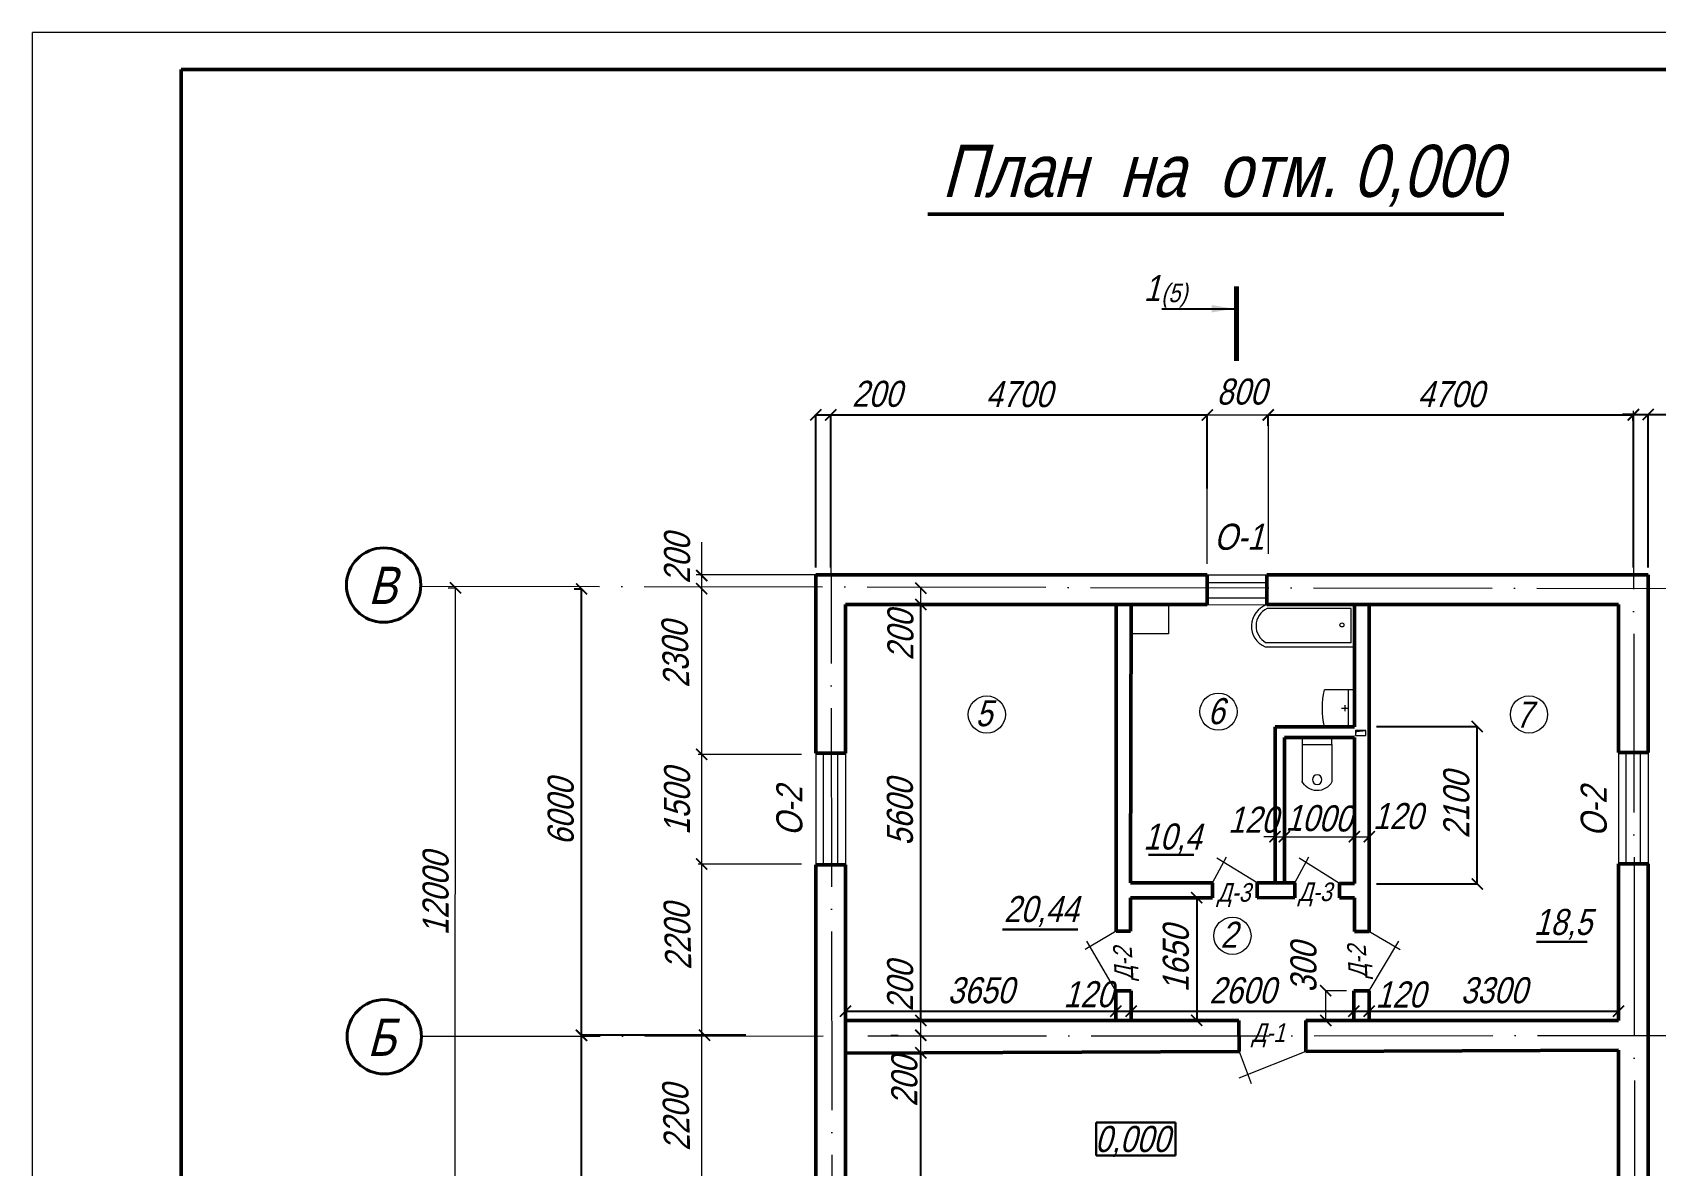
# Model space of a CAD drawing. Header units: millimetres. Extents: x -1570823 to -1042875, y 1331607 to 1425447.
# Drawn here: x -1370172 to -1348355, y 1400809 to 1416039 of the extents above; entities that cross this region are included whole.
import ezdxf

# ---------------------------------------------------------------- set-up
doc = ezdxf.new("R2010")
doc.units = ezdxf.units.MM
doc.linetypes.add('ACAD_ISO04W100', pattern=[30, 24, -3, 0, -3])
for name, color, linetype, lineweight in [('оси', 170, 'ACAD_ISO04W100', 15), ('Пр', 7, 'Continuous', 60), ('проект', 7, 'Continuous', 50), ('Разм.', 7, 'Continuous', 15), ('размер', 7, 'Continuous', 15), ('тонкая', 7, 'Continuous', 15)]:
    doc.layers.add(name, color=color, linetype=linetype, lineweight=lineweight)
doc.layers.add('разм', color=7, linetype='Continuous')
doc.styles.get("Standard").update_dxf_attribs({"font": 'ARIALN.TTF', "oblique": 15, "height": 350})
doc.dimstyles.new('100', dxfattribs={"dimtxt": 350, "dimasz": 150, "dimexe": 1.25, "dimexo": 100, "dimgap": 100, "dimtad": 1, "dimdec": 0, "dimrnd": 5, "dimtxsty": 'Standard', "dimblk": 'ARCHTICK', "dimcen": 250, "dimaunit": 1, "dimadec": 1, "dimazin": 0, "dimtfac": 1, "dimtdec": 0, "dimtmove": 0, "dimatfit": 3, "dimldrblk": 'NONE', "dimfxl": 1, "dimarcsym": 0})

# ---------------------------------------------------------------- blocks, each defined once
blk = doc.blocks.new('умывальник')
at = {"layer": 'размер'}
for p, q in [((-251, 402), (-251, 2)), ((249, 2), (249, 402)), ((-251, 86), (249, 86)), ((-251, 2), (249, 2)), ((-42, 131), (42, 131)), ((-1, 174), (-1, 86))]:
    blk.add_line(p, q, dxfattribs=at)
blk.add_arc((-4, -645), 1077, 76.4434, 103.0395, dxfattribs=at)
blk = doc.blocks.new('унитаз')
at = {"layer": 'размер'}
for p, q in [((-201, 99), (-201, 599)), ((199, 99), (199, 599)), ((-201, 1), (-201, 102)), ((-201, 100), (198, 100)), ((198, 1), (-201, 1)), ((198, 100), (198, 1))]:
    blk.add_line(p, q, dxfattribs=at)
blk.add_circle((0, 570), 64.6, dxfattribs=at)
blk.add_arc((-1, 489), 228, 28.7911, 153.6761, dxfattribs=at)
blk = doc.blocks.new('_ArchTick')
at = {"color": 0, "linetype": 'ByBlock', "lineweight": 0, "const_width": 0.15}
blk.add_lwpolyline([(-0.5, -0.5), (0.5, 0.5)], dxfattribs=at)
blk = doc.blocks.new('*D13')
at = {"layer": 'проект', "color": 0, "lineweight": -2, "ltscale": 25, "transparency": 16777216}
for p, q in [((-1359243, 1402885), (-1355609, 1402885)), ((-1359243, 1402785), (-1359243, 1402884)), ((-1355609, 1402785), (-1355609, 1402884))]:
    blk.add_line(p, q, dxfattribs=at)
at = {"layer": 'проект', "color": 0, "lineweight": -2, "ltscale": 25, "transparency": 16777216, "xscale": 150, "yscale": 150, "zscale": 150, "rotation": 180}
blk.add_blockref('_ArchTick', (-1359243, 1402885), dxfattribs=at)
at = {"layer": 'проект', "color": 0, "lineweight": -2, "ltscale": 25, "transparency": 16777216, "xscale": 150, "yscale": 150, "zscale": 150}
blk.add_blockref('_ArchTick', (-1355609, 1402885), dxfattribs=at)
at = {"layer": 'проект', "color": 0, "lineweight": 5, "ltscale": 25, "transparency": 16777216, "insert": (-1357426, 1403163), "char_height": 350, "attachment_point": 5}
blk.add_mtext('3650', dxfattribs=at)
blk = doc.blocks.new('_None')
blk = doc.blocks.new('*D14')
at = {"layer": 'проект', "color": 0, "lineweight": -2, "ltscale": 25, "transparency": 16777216}
for p, q in [((-1355405, 1402984), (-1355405, 1402885)), ((-1355405, 1402884), (-1352409, 1402884)), ((-1352409, 1402984), (-1352409, 1402885))]:
    blk.add_line(p, q, dxfattribs=at)
at = {"layer": 'проект', "color": 0, "lineweight": -2, "ltscale": 25, "transparency": 16777216, "xscale": 150, "yscale": 150, "zscale": 150, "rotation": 180}
blk.add_blockref('_ArchTick', (-1355405, 1402884), dxfattribs=at)
at = {"layer": 'проект', "color": 0, "lineweight": -2, "ltscale": 25, "transparency": 16777216, "xscale": 150, "yscale": 150, "zscale": 150}
blk.add_blockref('_ArchTick', (-1352409, 1402884), dxfattribs=at)
at = {"layer": 'проект', "color": 0, "lineweight": 5, "ltscale": 25, "transparency": 16777216, "insert": (-1353907, 1403162), "char_height": 350, "attachment_point": 5}
blk.add_mtext('2600', dxfattribs=at)
blk = doc.blocks.new('*D15')
at = {"layer": 'проект', "color": 0, "lineweight": -2, "ltscale": 25, "transparency": 16777216}
for p, q in [((-1352204, 1402884), (-1348853, 1402884)), ((-1352204, 1402785), (-1352204, 1402883)), ((-1348853, 1402784), (-1348853, 1402883))]:
    blk.add_line(p, q, dxfattribs=at)
at = {"layer": 'проект', "color": 0, "lineweight": -2, "ltscale": 25, "transparency": 16777216, "xscale": 150, "yscale": 150, "zscale": 150, "rotation": 180}
blk.add_blockref('_ArchTick', (-1352204, 1402884), dxfattribs=at)
at = {"layer": 'проект', "color": 0, "lineweight": -2, "ltscale": 25, "transparency": 16777216, "xscale": 150, "yscale": 150, "zscale": 150}
blk.add_blockref('_ArchTick', (-1348853, 1402884), dxfattribs=at)
at = {"layer": 'проект', "color": 0, "lineweight": 5, "ltscale": 25, "transparency": 16777216, "insert": (-1350529, 1403163), "char_height": 350, "attachment_point": 5}
blk.add_mtext('3300', dxfattribs=at)
blk = doc.blocks.new('*D16')
at = {"layer": 'проект', "color": 0, "lineweight": -2, "ltscale": 25, "transparency": 16777216}
for p, q in [((-1359442, 1409909), (-1359442, 1410899)), ((-1359442, 1410898), (-1354380, 1410898)), ((-1354380, 1409909), (-1354380, 1410899))]:
    blk.add_line(p, q, dxfattribs=at)
at = {"layer": 'проект', "color": 0, "lineweight": -2, "ltscale": 25, "transparency": 16777216, "xscale": 150, "yscale": 150, "zscale": 150, "rotation": 180}
blk.add_blockref('_ArchTick', (-1359442, 1410898), dxfattribs=at)
at = {"layer": 'проект', "color": 0, "lineweight": -2, "ltscale": 25, "transparency": 16777216, "xscale": 150, "yscale": 150, "zscale": 150}
blk.add_blockref('_ArchTick', (-1354380, 1410898), dxfattribs=at)
at = {"layer": 'проект', "color": 0, "lineweight": 5, "ltscale": 25, "transparency": 16777216, "insert": (-1356911, 1411176), "char_height": 350, "attachment_point": 5}
blk.add_mtext('4700', dxfattribs=at)
blk = doc.blocks.new('*D17')
at = {"layer": 'проект', "color": 0, "lineweight": -2, "ltscale": 25, "transparency": 16777216}
for p, q in [((-1353562, 1410753), (-1353562, 1410899)), ((-1353562, 1410898), (-1348654, 1410898)), ((-1348654, 1410820), (-1348654, 1410897))]:
    blk.add_line(p, q, dxfattribs=at)
at = {"layer": 'проект', "color": 0, "lineweight": -2, "ltscale": 25, "transparency": 16777216, "xscale": 150, "yscale": 150, "zscale": 150, "rotation": 180}
blk.add_blockref('_ArchTick', (-1353562, 1410898), dxfattribs=at)
at = {"layer": 'проект', "color": 0, "lineweight": -2, "ltscale": 25, "transparency": 16777216, "xscale": 150, "yscale": 150, "zscale": 150}
blk.add_blockref('_ArchTick', (-1348654, 1410898), dxfattribs=at)
at = {"layer": 'проект', "color": 0, "lineweight": 5, "ltscale": 25, "transparency": 16777216, "insert": (-1351108, 1411176), "char_height": 350, "attachment_point": 5}
blk.add_mtext('4700', dxfattribs=at)
blk = doc.blocks.new('*D18')
at = {"layer": 'проект', "color": 0, "lineweight": -2, "ltscale": 25, "transparency": 16777216}
for p, q in [((-1362800, 1402560), (-1362793, 1402560)), ((-1362794, 1396543), (-1362794, 1402560)), ((-1362800, 1396543), (-1362793, 1396543))]:
    blk.add_line(p, q, dxfattribs=at)
at = {"layer": 'проект', "color": 0, "lineweight": -2, "ltscale": 25, "transparency": 16777216, "xscale": 150, "yscale": 150, "zscale": 150}
for p, rotation in [((-1362794, 1402560), 90), ((-1362794, 1396543), 270)]:
    blk.add_blockref('_ArchTick', p, dxfattribs=dict(at, rotation=rotation))
at = {"layer": 'проект', "color": 0, "lineweight": 5, "ltscale": 25, "transparency": 16777216, "insert": (-1363073, 1399551), "char_height": 350, "attachment_point": 5, "rotation": 90}
blk.add_mtext('6000', dxfattribs=at)
blk = doc.blocks.new('*D19')
at = {"layer": 'проект', "color": 0, "lineweight": -2, "ltscale": 25, "transparency": 16777216}
for p, q in [((-1362891, 1408560), (-1362793, 1408560)), ((-1362791, 1402560), (-1362791, 1408560)), ((-1360583, 1402560), (-1362793, 1402560))]:
    blk.add_line(p, q, dxfattribs=at)
at = {"layer": 'проект', "color": 0, "lineweight": -2, "ltscale": 25, "transparency": 16777216, "xscale": 150, "yscale": 150, "zscale": 150}
for p, rotation in [((-1362791, 1408560), 90), ((-1362791, 1402560), 270)]:
    blk.add_blockref('_ArchTick', p, dxfattribs=dict(at, rotation=rotation))
at = {"layer": 'проект', "color": 0, "lineweight": 5, "ltscale": 25, "transparency": 16777216, "insert": (-1363070, 1405560), "char_height": 350, "attachment_point": 5, "rotation": 90}
blk.add_mtext('6000', dxfattribs=at)
blk = doc.blocks.new('*D20')
at = {"layer": 'проект', "color": 0, "lineweight": -2, "ltscale": 25, "transparency": 16777216}
for p, q in [((-1358231, 1396760), (-1358231, 1402323)), ((-1358152, 1402323), (-1358230, 1402323)), ((-1358331, 1396760), (-1358232, 1396760))]:
    blk.add_line(p, q, dxfattribs=at)
at = {"layer": 'проект', "color": 0, "lineweight": -2, "ltscale": 25, "transparency": 16777216, "xscale": 150, "yscale": 150, "zscale": 150}
for p, rotation in [((-1358231, 1402323), 90), ((-1358231, 1396760), 270)]:
    blk.add_blockref('_ArchTick', p, dxfattribs=dict(at, rotation=rotation))
at = {"layer": 'проект', "color": 0, "lineweight": 5, "ltscale": 25, "transparency": 16777216, "insert": (-1358510, 1399541), "char_height": 350, "attachment_point": 5, "rotation": 90}
blk.add_mtext('5600', dxfattribs=at)
blk = doc.blocks.new('*D21')
at = {"layer": 'проект', "color": 0, "lineweight": -2, "ltscale": 25, "transparency": 16777216}
for p, q in [((-1358331, 1408350), (-1358232, 1408350)), ((-1358231, 1402760), (-1358231, 1408350)), ((-1358132, 1402760), (-1358230, 1402760))]:
    blk.add_line(p, q, dxfattribs=at)
at = {"layer": 'проект', "color": 0, "lineweight": -2, "ltscale": 25, "transparency": 16777216, "xscale": 150, "yscale": 150, "zscale": 150}
for p, rotation in [((-1358231, 1408350), 90), ((-1358231, 1402760), 270)]:
    blk.add_blockref('_ArchTick', p, dxfattribs=dict(at, rotation=rotation))
at = {"layer": 'проект', "color": 0, "lineweight": 5, "ltscale": 25, "transparency": 16777216, "insert": (-1358510, 1405555), "char_height": 350, "attachment_point": 5, "rotation": 90}
blk.add_mtext('5600', dxfattribs=at)
blk = doc.blocks.new('*D22')
at = {"layer": 'проект', "color": 0, "lineweight": -2, "ltscale": 25, "transparency": 16777216}
for p, q in [((-1359642, 1408850), (-1359642, 1410903)), ((-1359642, 1410901), (-1359440, 1410901)), ((-1359440, 1408850), (-1359440, 1410903)), ((-1359440, 1410901), (-1358356, 1410901))]:
    blk.add_line(p, q, dxfattribs=at)
at = {"layer": 'проект', "color": 0, "lineweight": -2, "ltscale": 25, "transparency": 16777216, "xscale": 150, "yscale": 150, "zscale": 150, "rotation": 180}
blk.add_blockref('_ArchTick', (-1359642, 1410901), dxfattribs=at)
at = {"layer": 'проект', "color": 0, "lineweight": -2, "ltscale": 25, "transparency": 16777216, "xscale": 150, "yscale": 150, "zscale": 150}
blk.add_blockref('_ArchTick', (-1359440, 1410901), dxfattribs=at)
at = {"layer": 'проект', "color": 0, "lineweight": 5, "ltscale": 25, "transparency": 16777216, "insert": (-1358823, 1411180), "char_height": 350, "attachment_point": 5}
blk.add_mtext('200', dxfattribs=at)
blk = doc.blocks.new('*D23')
at = {"layer": 'проект', "color": 0, "lineweight": -2, "ltscale": 25, "transparency": 16777216}
for p, q in [((-1348650, 1410904), (-1348800, 1410904)), ((-1348650, 1408850), (-1348650, 1410905)), ((-1348650, 1410904), (-1348454, 1410904)), ((-1348454, 1408850), (-1348454, 1410905)), ((-1348454, 1410904), (-1347220, 1410904))]:
    blk.add_line(p, q, dxfattribs=at)
at = {"layer": 'проект', "color": 0, "lineweight": -2, "ltscale": 25, "transparency": 16777216, "xscale": 150, "yscale": 150, "zscale": 150}
blk.add_blockref('_ArchTick', (-1348650, 1410904), dxfattribs=at)
at = {"layer": 'проект', "color": 0, "lineweight": -2, "ltscale": 25, "transparency": 16777216, "xscale": 150, "yscale": 150, "zscale": 150, "rotation": 180}
blk.add_blockref('_ArchTick', (-1348454, 1410904), dxfattribs=at)
at = {"layer": 'проект', "color": 0, "lineweight": 5, "ltscale": 25, "transparency": 16777216, "insert": (-1347687, 1411183), "char_height": 350, "attachment_point": 5}
blk.add_mtext('200', dxfattribs=at)
blk = doc.blocks.new('*D135')
at = {"layer": 'разм', "color": 0, "lineweight": -2, "ltscale": 50, "transparency": 16777216}
for p, q in [((-1352104, 1406712), (-1350751, 1406712)), ((-1350752, 1404594), (-1350752, 1406712)), ((-1352104, 1404594), (-1350751, 1404594))]:
    blk.add_line(p, q, dxfattribs=at)
at = {"layer": 'разм', "color": 0, "lineweight": -2, "ltscale": 50, "transparency": 16777216, "xscale": 150, "yscale": 150, "zscale": 150}
for p, rotation in [((-1350752, 1406712), 89.99953736363997), ((-1350752, 1404594), 269.99953736364)]:
    blk.add_blockref('_ArchTick', p, dxfattribs=dict(at, rotation=rotation))
at = {"layer": 'разм', "color": 0, "ltscale": 50, "transparency": 16777216, "insert": (-1351031, 1405653), "char_height": 350, "attachment_point": 5, "rotation": 89.9995}
blk.add_mtext('2100', dxfattribs=at)
blk = doc.blocks.new('*D137')
at = {"layer": 'Разм.', "color": 0, "lineweight": -2, "ltscale": 50, "transparency": 16777216}
for p, q in [((-1354623, 1404410), (-1354524, 1404410)), ((-1354523, 1404410), (-1354523, 1402760)), ((-1354623, 1402760), (-1354524, 1402760))]:
    blk.add_line(p, q, dxfattribs=at)
at = {"layer": 'Разм.', "color": 0, "lineweight": -2, "ltscale": 50, "transparency": 16777216, "xscale": 150, "yscale": 150, "zscale": 150}
for p, rotation in [((-1354523, 1404410), 89.99919731197866), ((-1354523, 1402760), 269.9991973119787)]:
    blk.add_blockref('_ArchTick', p, dxfattribs=dict(at, rotation=rotation))
at = {"layer": 'Разм.', "color": 0, "ltscale": 50, "transparency": 16777216, "insert": (-1354801, 1403585), "char_height": 350, "attachment_point": 5, "rotation": 89.9992}
blk.add_mtext('1650', dxfattribs=at)

msp = doc.modelspace()

# ---------------------------------------------------------------- hatches: boundary and pattern name
at = {"ltscale": 50}
msp.add_hatch(color=256, dxfattribs=at).paths.add_polyline_path([(-1354022.1, 1412325.7), (-1354322.1, 1412275.5), (-1354322.1, 1412375.9)])

# ---------------------------------------------------------------- linework, layer by layer
at = {"linetype": 'Continuous', "ltscale": 50}
msp.add_line((-1354991.8, 1412325.7), (-1353992.7, 1412325.7), dxfattribs=at)
at = {"linetype": 'Continuous', "ltscale": 50, "const_width": 70}
msp.add_lwpolyline([(-1353987.1, 1412625.7), (-1353987.1, 1411625.7)], dxfattribs=at)
at = {"layer": 'оси', "lineweight": 15, "ltscale": 100}
for p, q in [((-1348653.6, 1410954.7), (-1348620.6, 1389701.7)), ((-1359442.1, 1409955.6), (-1359406.3, 1389674.5)), ((-1364951.8, 1408598.4), (-1346120.1, 1408561.2)), ((-1364942.8, 1402547), (-1346017.1, 1402559.7))]:
    msp.add_line(p, q, dxfattribs=at)
at = {"layer": 'Пр', "lineweight": 40}
for centre in [(-1365451.6, 1408611.7), (-1365442.8, 1402539.9)]:
    msp.add_circle(centre, 500, dxfattribs=at)
at = {"layer": 'проект'}
for p in [(-1368172.3, 1387039.5), (-1328672.3, 1415539.5)]:
    msp.add_line(p, (-1368172.3, 1415539.5), dxfattribs=at)
at = {"layer": 'проект', "ltscale": 25}
for p, q in [((-1358137.1, 1413599.1), (-1350392.9, 1413599.1)), ((-1359642.1, 1408750.2), (-1359642.6, 1406350.3)), ((-1359642.1, 1408750.2), (-1354380.2, 1408750.2)), ((-1354380.2, 1408350.3), (-1354380.2, 1408750.2)), ((-1353580.2, 1408750.2), (-1348453.6, 1408750.3)), ((-1353580.2, 1408350.3), (-1353580.2, 1408750.2)), ((-1348453.6, 1408750.3), (-1348453.3, 1406363.2)), ((-1359242.2, 1408350.3), (-1359242.6, 1406350.3)), ((-1359242.2, 1408350.3), (-1354380.2, 1408350.3)), ((-1355603.6, 1408350.3), (-1355603.6, 1403957.6)), ((-1355403.6, 1408350.3), (-1355413.7, 1404609.7)), ((-1353580.2, 1408350.3), (-1349053.6, 1408350.3)), ((-1352403.6, 1408350.3), (-1352403.6, 1406707.6)), ((-1348853.6, 1408350.3), (-1352253.6, 1408350.3)), ((-1352203.6, 1408350.3), (-1352203.6, 1404759.7)), ((-1348853.6, 1408350.3), (-1348852.9, 1406363.2)), ((-1352403.7, 1406707.6), (-1353468.6, 1406707.8)), ((-1353468.6, 1406707.8), (-1353468.6, 1404609.7)), ((-1353343.6, 1406562.6), (-1353344.2, 1404609.7)), ((-1352403.7, 1406562.6), (-1353343.6, 1406562.6)), ((-1352403.6, 1404602.6), (-1352403.7, 1406562.6)), ((-1359242.8, 1406350.3), (-1359642.6, 1406350.3)), ((-1352403.7, 1406462.6), (-1352403.6, 1404952.6)), ((-1348453.3, 1406363.2), (-1348853.1, 1406363.2)), ((-1359242.7, 1404850.3), (-1359642.4, 1404850.3)), ((-1359642.4, 1404850.3), (-1359641.4, 1400210)), ((-1359242.7, 1404850.3), (-1359243.7, 1400210.1)), ((-1348852.2, 1404863.2), (-1348853.6, 1402759.7)), ((-1348453.2, 1404863.2), (-1348852.9, 1404863.2)), ((-1348453.2, 1404863.2), (-1348453.6, 1398454.3)), ((-1355413.7, 1404609.7), (-1354309.2, 1404609.9)), ((-1354309, 1404609.9), (-1354309, 1404409.8)), ((-1353709, 1404609.9), (-1353709, 1404409.8)), ((-1353709, 1404609.7), (-1353203.8, 1404609.7)), ((-1353203.8, 1404609.7), (-1353203.6, 1404409.7)), ((-1352603.6, 1404602.6), (-1352603.6, 1404409.7)), ((-1352603.6, 1404602.6), (-1352403.6, 1404602.6)), ((-1355413.7, 1404409.7), (-1354309, 1404409.8)), ((-1353709, 1404409.8), (-1353203.6, 1404410)), ((-1352603.6, 1404409.7), (-1352403.6, 1404409.7)), ((-1355609.2, 1403157.6), (-1355609.2, 1402759.7)), ((-1355609.2, 1403157.6), (-1355404.5, 1403157.6)), ((-1355404.5, 1403157.6), (-1355404.5, 1402759.7)), ((-1352408.9, 1403159.7), (-1352408.9, 1402759.7)), ((-1352408.9, 1403159.7), (-1352204.2, 1403159.7)), ((-1352204.2, 1403159.7), (-1352204.2, 1402759.7)), ((-1359243.2, 1402759.8), (-1353954.5, 1402759.7)), ((-1353954.5, 1402759.7), (-1353953.8, 1402340.2)), ((-1353054.5, 1402759.7), (-1353053.8, 1402340.2)), ((-1353054.5, 1402759.7), (-1348853.6, 1402759.7)), ((-1359243.3, 1402319.9), (-1353953.8, 1402340.2)), ((-1353053.8, 1402340.2), (-1348854.4, 1402359.7)), ((-1348854.4, 1402359.7), (-1348852.9, 1398454.3))]:
    msp.add_line(p, q, dxfattribs=at)
at = {"layer": 'проект', "lineweight": 5, "ltscale": 25}
for p, q in [((-1354380.2, 1408898.7), (-1354380.2, 1410899)), ((-1354380.2, 1410897.8), (-1353561.9, 1410897.8)), ((-1353561.9, 1410753.1), (-1353561.9, 1410899)), ((-1353561.9, 1410897.8), (-1353561.9, 1409032.2)), ((-1361174.3, 1396342), (-1361174.3, 1409190.5)), ((-1364586.5, 1408574.7), (-1364487.8, 1408574.6)), ((-1364495.7, 1392352.9), (-1364486.5, 1408574.6)), ((-1358231.1, 1408350.3), (-1358231.1, 1408570)), ((-1358632.1, 1408350.3), (-1358533.5, 1408350.3)), ((-1354953.6, 1408350.3), (-1354453.6, 1408350.3)), ((-1354903.6, 1408350.3), (-1354903.6, 1407955)), ((-1352444.7, 1407837), (-1352444.7, 1408295.4)), ((-1354903.6, 1407955), (-1355403.6, 1407957.1)), ((-1353603.1, 1407782.2), (-1352403.7, 1407782.2)), ((-1352402.6, 1406708.3), (-1352802.6, 1406708.3)), ((-1359836.8, 1406332.6), (-1361225.9, 1406332.6)), ((-1353468.6, 1405738.7), (-1353468.6, 1405640)), ((-1353468.7, 1405229.6), (-1353618.7, 1405229.6)), ((-1353468.6, 1405229.6), (-1353403.9, 1405229.6)), ((-1353404, 1405229.6), (-1352203.7, 1405229.6)), ((-1359836.8, 1404860.9), (-1361225.9, 1404860.9)), ((-1354309.2, 1404609.9), (-1354120.3, 1404959.6)), ((-1353709, 1404609.7), (-1354251.9, 1404939.9)), ((-1353203.8, 1404609.7), (-1353014.9, 1404959.5)), ((-1352603.6, 1404602.6), (-1353146.5, 1404939.7)), ((-1355603.6, 1403957.6), (-1356024.1, 1403713.1)), ((-1352209.8, 1403959.7), (-1351788.2, 1403714.8)), ((-1355609.2, 1403157.6), (-1355999.8, 1403824.4)), ((-1352204.2, 1403159.7), (-1351805.7, 1403826.5)), ((-1358433.5, 1402759.8), (-1358531, 1402759.8)), ((-1358231.1, 1402559.7), (-1358231.1, 1402759.8)), ((-1358632.2, 1402559.7), (-1358533.5, 1402559.7)), ((-1358632.2, 1402559.7), (-1358533.5, 1402559.7)), ((-1358231.1, 1402322.6), (-1358231.1, 1402559.7)), ((-1358453.6, 1402322.6), (-1358531, 1402322.6))]:
    msp.add_line(p, q, dxfattribs=at)
at = {"layer": 'проект', "ltscale": 50}
for p, q in [((-1352203.6, 1404759.7), (-1352203.7, 1403956.2)), ((-1355413.7, 1404409.7), (-1355413.7, 1403957.6)), ((-1352403.6, 1404409.7), (-1352403.6, 1403956.2)), ((-1355603.6, 1403957.6), (-1355413.7, 1403957.6)), ((-1352203.7, 1403956.2), (-1352403.6, 1403956.2))]:
    msp.add_line(p, q, dxfattribs=at)
at = {"layer": 'проект', "lineweight": 30, "ltscale": 25}
for p, q in [((-1355876.1, 1401388.2), (-1354806.4, 1401388.2)), ((-1355876.1, 1401388.2), (-1355876.1, 1400945.6)), ((-1354806.4, 1401388.2), (-1354806.4, 1400945.6)), ((-1354806.4, 1400945.6), (-1355876.1, 1400945.6))]:
    msp.add_line(p, q, dxfattribs=at)
at = {"layer": 'проект', "lineweight": 5, "ltscale": 25}
for centre in [(-1357343.8, 1406871.3), (-1354230, 1406909.3), (-1350056.5, 1406872.2), (-1354042.2, 1403897.7)]:
    msp.add_circle(centre, 250, dxfattribs=at)
for centre, radius, start, end in [((-1353486.9, 1408059.9), 301, 108.49937, 247.27432), ((-1353470.4, 1408063.3), 254.7, 114.39551, 242.67896)]:
    msp.add_arc(centre, radius, start, end, dxfattribs=at)
at = {"layer": 'разм', "lineweight": 15, "ltscale": 25}
for p, q in [((-1352248.6, 1406656.9), (-1352388.6, 1406656.9)), ((-1352388.6, 1406656.9), (-1352388.6, 1406591.9)), ((-1352388.6, 1406591.9), (-1352372.5, 1406644.4)), ((-1352388.6, 1406591.9), (-1352248.3, 1406591.9)), ((-1352372.5, 1406644.4), (-1352248.6, 1406656.9)), ((-1352248.3, 1406591.9), (-1352248.3, 1406656.9))]:
    msp.add_line(p, q, dxfattribs=at)
at = {"layer": 'разм', "ltscale": 50}
for p, q in [((-1355609.2, 1402884.8), (-1355404.5, 1402884.8)), ((-1352408.9, 1402883.5), (-1352203.7, 1402883.5))]:
    msp.add_line(p, q, dxfattribs=at)
at = {"layer": 'Разм.', "lineweight": 5, "ltscale": 25}
for p, q in [((-1354380.2, 1408750.2), (-1353580.2, 1408750.2)), ((-1354380.2, 1408648), (-1353580.2, 1408648)), ((-1354147.9, 1408648), (-1353580.2, 1408648)), ((-1354380.2, 1408439.5), (-1353580.2, 1408439.5)), ((-1354380.2, 1408350.3), (-1352685.9, 1408345.3)), ((-1353053.8, 1402340.2), (-1353955, 1401981.8)), ((-1353953.8, 1402340.2), (-1353788.7, 1401910.2))]:
    msp.add_line(p, q, dxfattribs=at)
at = {"layer": 'Разм.', "lineweight": 30, "ltscale": 50}
for p, q in [((-1355172.6, 1404985.8), (-1354563.2, 1404985.8)), ((-1357134, 1403981.2), (-1356121.1, 1403981.2)), ((-1349956.9, 1403814.9), (-1349272.1, 1403814.9))]:
    msp.add_line(p, q, dxfattribs=at)
at = {"layer": 'Разм.', "lineweight": 5, "ltscale": 50}
for p, q in [((-1352508.9, 1403159.7), (-1352789, 1403159.7)), ((-1352787.8, 1402759.7), (-1352787.8, 1403159.7)), ((-1352508.9, 1402759.7), (-1352789, 1402759.7))]:
    msp.add_line(p, q, dxfattribs=at)
at = {"layer": 'размер'}
for p, q in [((-1370172.3, 1386339.5), (-1370172.3, 1416039.5)), ((-1328172.3, 1416039.5), (-1370172.3, 1416039.5)), ((-1370172.3, 1386539.5), (-1370172.3, 1415760.8)), ((-1352444.7, 1408295.4), (-1353575.6, 1408295.3)), ((-1352403.7, 1406707.6), (-1352403.8, 1408112.7)), ((-1352444.7, 1407837), (-1353587.3, 1407837))]:
    msp.add_line(p, q, dxfattribs=at)
at = {"layer": 'размер', "lineweight": 5, "ltscale": 25}
for p, q in [((-1359642.1, 1408750.2), (-1361250.9, 1408750.2)), ((-1359642.6, 1406350.3), (-1359642.4, 1404850.3)), ((-1359545.1, 1406350.3), (-1359545, 1404850.3)), ((-1359350.9, 1406350.3), (-1359350.8, 1404850.3)), ((-1359243.2, 1406350.2), (-1359243.1, 1404850.2)), ((-1348852.9, 1406363.2), (-1348852.2, 1404863.2)), ((-1348755.6, 1406363.2), (-1348755.5, 1404863.2)), ((-1348561.4, 1406363.2), (-1348561.3, 1404863.2)), ((-1348453.3, 1406363.2), (-1348453.2, 1404863.2)), ((-1348453.5, 1404911.1), (-1348453.5, 1404603.3))]:
    msp.add_line(p, q, dxfattribs=at)
at = {"layer": 'размер'}
msp.add_circle((-1352570.9, 1408076.1), 27.5, dxfattribs=at)

# ---------------------------------------------------------------- block references
at = {"layer": 'оси', "xscale": -1, "rotation": 180}
msp.add_blockref('унитаз', (-1352903.4, 1406566.7), dxfattribs=at)
at = {"layer": 'Пр', "lineweight": 15, "xscale": 150, "yscale": 150, "zscale": 150, "rotation": 270}
for p in [(-1361176.4, 1408740), (-1361176.4, 1408561.8), (-1361177, 1406334.8), (-1361177, 1404863), (-1361140.6, 1402561.8)]:
    msp.add_blockref('_ArchTick', p, dxfattribs=at)
at = {"layer": 'проект', "lineweight": 5, "ltscale": 25}
for p, xscale, yscale, zscale, rotation in [((-1354380.2, 1410897.8), 150, 150, 150, 180), ((-1364486.5, 1408574.6), 150.0000000000025, 150.0000000000025, 150.0000000000025, 89.95616288992214), ((-1358231.1, 1408570), 150, 150, 150, 90), ((-1353344, 1405229.6), 150, 150, 150, 180), ((-1352403.7, 1405229.3), 150, 150, 150, 180), ((-1352203.7, 1405229.6), 150, 150, 150, 180), ((-1358231.1, 1402559.7), 150, 150, 150, 270)]:
    msp.add_blockref('_ArchTick', p, dxfattribs=dict(at, xscale=xscale, yscale=yscale, zscale=zscale, rotation=rotation))
at = {"layer": 'проект', "lineweight": 5, "ltscale": 25, "xscale": 150, "yscale": 150, "zscale": 150}
for p in [(-1353561.9, 1410897.8), (-1353468.7, 1405229.6)]:
    msp.add_blockref('_ArchTick', p, dxfattribs=at)
at = {"layer": 'Разм.', "lineweight": 5, "ltscale": 50, "xscale": 149.9999999999967, "yscale": 149.9999999999967, "zscale": 149.9999999999967}
for p, rotation in [((-1352787.8, 1403159.7), 89.99959518982905), ((-1352787.8, 1402759.7), 269.9995951898291)]:
    msp.add_blockref('_ArchTick', p, dxfattribs=dict(at, rotation=rotation))
at = {"layer": 'размер', "xscale": -1, "rotation": 90}
msp.add_blockref('умывальник', (-1352401.2, 1406956.8), dxfattribs=at)

# ---------------------------------------------------------------- texts
at = {"layer": 'Пр', "lineweight": 15, "oblique": 15}
for s, p in [('В', (-1365659.3, 1408357.2)), ('Б', (-1365669.9, 1402283.9))]:
    msp.add_text(s, height=500, dxfattribs=at).set_placement(p)
at = {"layer": 'проект', "lineweight": 30, "ltscale": 25, "oblique": 15}
msp.add_text('План  на  отм. 0,000', height=700, dxfattribs=at).set_placement((-1357949.6, 1413829.2))
at = {"layer": 'проект', "lineweight": 5, "ltscale": 25, "oblique": 15}
for s, height, p in [('О-1', 350, (-1354289.3, 1409085.9)), ('5', 350, (-1357495.2, 1406714.4)), ('6', 350, (-1354374.6, 1406742.1)), ('7', 350, (-1350235.3, 1406695.6)), ('120', 350, (-1352154.9, 1405331.9)), ('Д-3', 250, (-1354248.3, 1404356)), ('Д-3', 250, (-1353156.6, 1404364.1)), ('2', 350, (-1354202.7, 1403735.9)), ('Д-1', 250, (-1353782.3, 1402471.9)), ('0,000', 350, (-1355889.6, 1400991.3))]:
    msp.add_text(s, height=height, dxfattribs=at).set_placement(p)
for s, height, rotation, p in [('200', 350, 90, (-1361332.4, 1408630.1)), ('2300', 350, 91.71057, (-1361341.4, 1407232.4)), ('1500', 350, 89.76127, (-1361335.9, 1405253.4)), ('О-2', 350, 90, (-1359823.3, 1405234.3)), ('О-2', 350, 90, (-1349011.1, 1405226.4)), ('1000', 350, 359.19318, (-1353330.3, 1405310.2)), ('2200', 350, 91.71057, (-1361313.2, 1403440.7)), ('Д-2', 250, 93.27174, (-1355371.3, 1403300.8)), ('Д-2', 250, 93.27174, (-1352225.9, 1403326.9)), ('2200', 350, 91.71057, (-1361331.3, 1401006.1))]:
    msp.add_text(s, height=height, rotation=rotation, dxfattribs=at).set_placement(p)
at = {"layer": 'проект', "ltscale": 25, "oblique": 15}
for s, p in [('10,4', (-1355240.9, 1405056.8)), ('20,44', (-1357114.5, 1404081.7)), ('18,5', (-1349992.1, 1403908.8))]:
    msp.add_text(s, height=350, dxfattribs=at).set_placement(p)
at = {"layer": 'проект', "lineweight": 5, "ltscale": 25, "char_height": 350, "attachment_point": 5}
for s, insert in [('800', (-1353919.7, 1411210)), ('120', (-1353767.6, 1405455.3)), ('120', (-1355979.4, 1403110.1)), ('120', (-1351784.9, 1403106.2))]:
    msp.add_mtext(s, dxfattribs=dict(at, insert=insert))
for s, insert, rotation in [('200', (-1358502.9, 1407933.2), 90), ('12000', (-1364751.5, 1404460.7), 89.95616), ('200', (-1358506.8, 1403215.1), 90), ('200', (-1358450.6, 1401935.5), 90)]:
    msp.add_mtext(s, dxfattribs=dict(at, insert=insert, rotation=rotation))
at = {"layer": 'Разм.', "lineweight": 5, "ltscale": 50, "insert": (-1353085.3, 1403467.3), "char_height": 350, "attachment_point": 5, "rotation": 89.9996}
msp.add_mtext('300', dxfattribs=at)
at = {"layer": 'тонкая', "oblique": 15}
for s, height, p in [('1', 350, (-1355235.7, 1412427.8)), ('(5)', 250, (-1355000.2, 1412414))]:
    msp.add_text(s, height=height, dxfattribs=at).set_placement(p)

# ---------------------------------------------------------------- dimensions: what is measured, and where the dimension line sits
at = {"layer": 'проект', "lineweight": 5, "ltscale": 25}
dim = msp.add_linear_dim(base=(-1359440, 1410901.4), p1=(-1359642.1, 1408750.2), p2=(-1359440, 1408750.2), dimstyle='100', dxfattribs=at)
dim.commit()
dim.dimension.update_dxf_attribs({"geometry": '*D22', "text_midpoint": (-1358823.2, 1411180.1)})
for base, p1, p2, text, picture, middle in [((-1354380.2, 1410897.8), (-1359442.1, 1409809.4), (-1354380.2, 1409809.4), '4700', '*D16', (-1356911.2, 1411176.5)), ((-1348453.6, 1410904), (-1348650.2, 1408750.3), (-1348453.6, 1408750.3), '200', '*D23', (-1347686.8, 1411182.7)), ((-1355609.2, 1402884.8), (-1359243.3, 1402884.8), (-1355609.2, 1402884.8), '3650', '*D13', (-1357426.3, 1403163.5))]:
    dim = msp.add_linear_dim(base=base, p1=p1, p2=p2, text=text, dimstyle='100', dxfattribs=at)
    dim.commit()
    dim.dimension.update_dxf_attribs({"geometry": picture, "text_midpoint": middle})
for base, p1, p2, text, picture, middle in [((-1348653.6, 1410897.8), (-1353561.9, 1410653.1), (-1348653.6, 1410919.7), '4700', '*D17', (-1351107.8, 1411176.5)), ((-1352408.9, 1402883.5), (-1355404.5, 1402883.5), (-1352408.9, 1402883.5), '2600', '*D14', (-1353906.7, 1403162.2)), ((-1348853.5, 1402883.9), (-1352204.2, 1402884.8), (-1348853.5, 1402883.9), '3300', '*D15', (-1350528.8, 1403162.6))]:
    dim = msp.add_linear_dim(base=base, p1=p1, p2=p2, text=text, dimstyle='100', override={"dimtmove": 1}, dxfattribs=at)
    dim.commit()
    dim.dimension.update_dxf_attribs({"geometry": picture, "text_midpoint": middle})
dim = msp.add_linear_dim(base=(-1362791.4, 1408559.7), p1=(-1360483.1, 1402559.7), p2=(-1362791.4, 1408559.7), angle=270, dimstyle='100', override={"dimtmove": 1}, dxfattribs=at)
dim.commit()
dim.dimension.update_dxf_attribs({"geometry": '*D19', "text_midpoint": (-1363070.1, 1405559.7)})
for base, p1, p2, picture, middle in [((-1358231.1, 1408350.3), (-1358232.4, 1402759.8), (-1358231, 1408350.3), '*D21', (-1358509.8, 1405555)), ((-1358231.1, 1402322.6), (-1358231.1, 1396759.7), (-1358252.5, 1402322.6), '*D20', (-1358509.8, 1399541.1))]:
    dim = msp.add_linear_dim(base=base, p1=p1, p2=p2, angle=270, text='5600', dimstyle='100', override={"dimtmove": 1}, dxfattribs=at)
    dim.commit()
    dim.dimension.update_dxf_attribs({"geometry": picture, "text_midpoint": middle})
dim = msp.add_aligned_dim(p1=(-1362899.8, 1396542.8), p2=(-1362899.8, 1402559.7), distance=-105.9, text='6000', dimstyle='100', dxfattribs=at)
dim.commit()
dim.dimension.update_dxf_attribs({"geometry": '*D18', "text_midpoint": (-1363072.6, 1399551.2)})
at = {"layer": 'разм', "ltscale": 50}
dim = msp.add_aligned_dim(p1=(-1352203.6, 1404593.8), p2=(-1352203.6, 1406712.1), distance=-1451.4, text='2100', dimstyle='100', dxfattribs=at)
dim.commit()
dim.dimension.update_dxf_attribs({"geometry": '*D135', "text_midpoint": (-1351030.9, 1405652.9)})
at = {"layer": 'Разм.', "ltscale": 50}
dim = msp.add_aligned_dim(p1=(-1354522.8, 1404409.8), p2=(-1354522.8, 1402759.7), distance=0, dimstyle='100', dxfattribs=at)
dim.commit()
dim.dimension.update_dxf_attribs({"geometry": '*D137', "text_midpoint": (-1354801.5, 1403584.8)})

doc.saveas('drawing.dxf')
